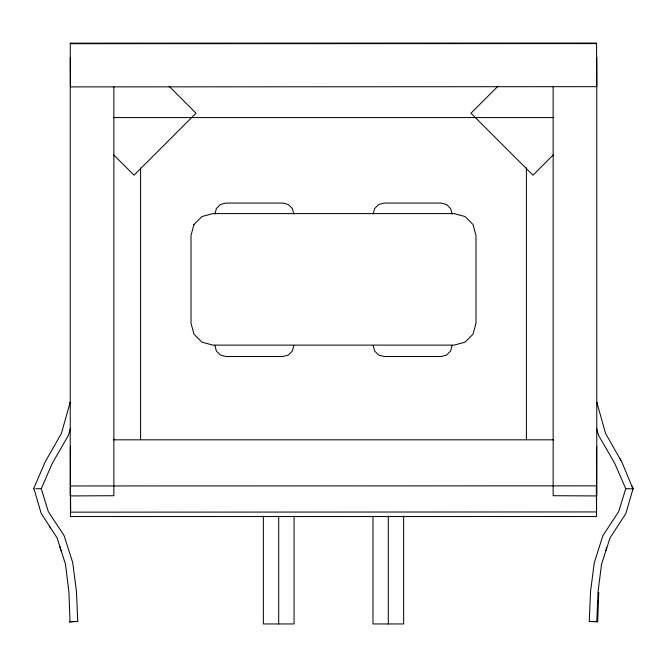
<?xml version="1.0" encoding="UTF-8"?>
<svg xmlns="http://www.w3.org/2000/svg" width="667" height="667" viewBox="0 0 667 667"><rect width="100%" height="100%" fill="white"/><g stroke="black" fill="none" stroke-linecap="round" stroke-linejoin="round"><path stroke-width="1" d="M596.565 428.322L598.532 435.259L614.857 463.607L625.738 488.694L618.693 511.597L602.91 535.601L594.305 562.581L590.537 591.529L589.253 621.444L597.674 621.819L598.749 592.363M589.253 621.444L596.815 621.477L598.007 592.121L601.542 564.257L609.971 538.011L625.888 513.498L632.991 488.861L621.919 462.181L605.578 433.417L596.89 402.551L597.457 404.544M70.885 43.705L596.081 43.597M214.907 214.032L216.375 208.554L220.393 204.536L225.871 203.068L282.866 203.068L288.344 204.536L292.354 208.554L293.822 214.032M293.822 345.556L292.354 351.034L288.344 355.044L282.866 356.52L225.871 356.52L220.393 355.044L216.375 351.034L214.907 345.556M373.178 214.032L374.646 208.554L378.656 204.536L384.142 203.068L441.129 203.068L446.615 204.536L450.625 208.554L452.093 214.032M452.093 345.556L450.625 351.034L446.615 355.044L441.129 356.52L384.142 356.52L378.656 355.044L374.646 351.034L373.178 345.556M70.435 428.322L68.468 435.259L52.143 463.607L41.262 488.694L48.307 511.597L64.099 535.601L72.703 562.581L76.472 591.529L77.756 621.444L69.335 621.819L77.756 621.444M605.878 550.6L606.812 547.665M70.343 446.423L70.452 516.541L596.548 516.541L596.665 446.423M497.966 86.21L470.977 113.198L532.983 175.196L553.41 154.769M70.235 57.512L70.235 495.931L113.857 495.714L113.857 86.868M33.567 488.853L45.081 462.106L61.414 433.392L70.102 402.551L69.41 402.551L70.21 402.551L69.41 402.551M633.425 488.769L631.799 485.884M35.868 488.719L41.262 488.694M113.348 117.575L553.652 117.575M596.782 402.551L597.59 402.551M113.407 439.82L553.602 439.82M625.738 488.694L633.433 488.853M596.815 621.477L597.674 621.819M33.575 488.769L34.017 488.744L41.154 513.34L57.079 537.894L65.483 564.274L68.934 592.304L70.018 621.811M596.773 57.512L596.773 495.931L553.151 495.714L553.151 86.868M169.034 86.201L196.023 113.19L134.025 175.196L113.598 154.769M49.35 526.18L50.442 527.872M619.885 458.521L620.902 460.313M59.53 545.789L61.089 550.65M526.405 167.851L526.405 439.37M403.652 516.125L403.652 623.953L372.961 623.953L372.961 516.125M388.302 516.125L388.302 623.953M294.047 516.125L294.047 623.953L263.357 623.953L263.357 516.125M278.698 516.125L278.698 623.953M140.595 168.009L140.595 439.536M70.26 43.155L70.452 86.893L596.773 86.668L596.548 43.047L70.26 43.155M70.477 485.96L70.669 512.156L596.548 511.939L596.331 485.851L70.477 485.96M193.955 224.554L191.012 235.509L191.012 323.195L193.955 334.159L201.976 342.179L212.94 345.114L454.069 345.114L465.024 342.179L473.053 334.159L475.988 323.195L475.988 235.509L473.053 224.554L465.024 216.533L454.069 213.59L212.94 213.59L201.976 216.533L193.955 224.554"/></g></svg>
